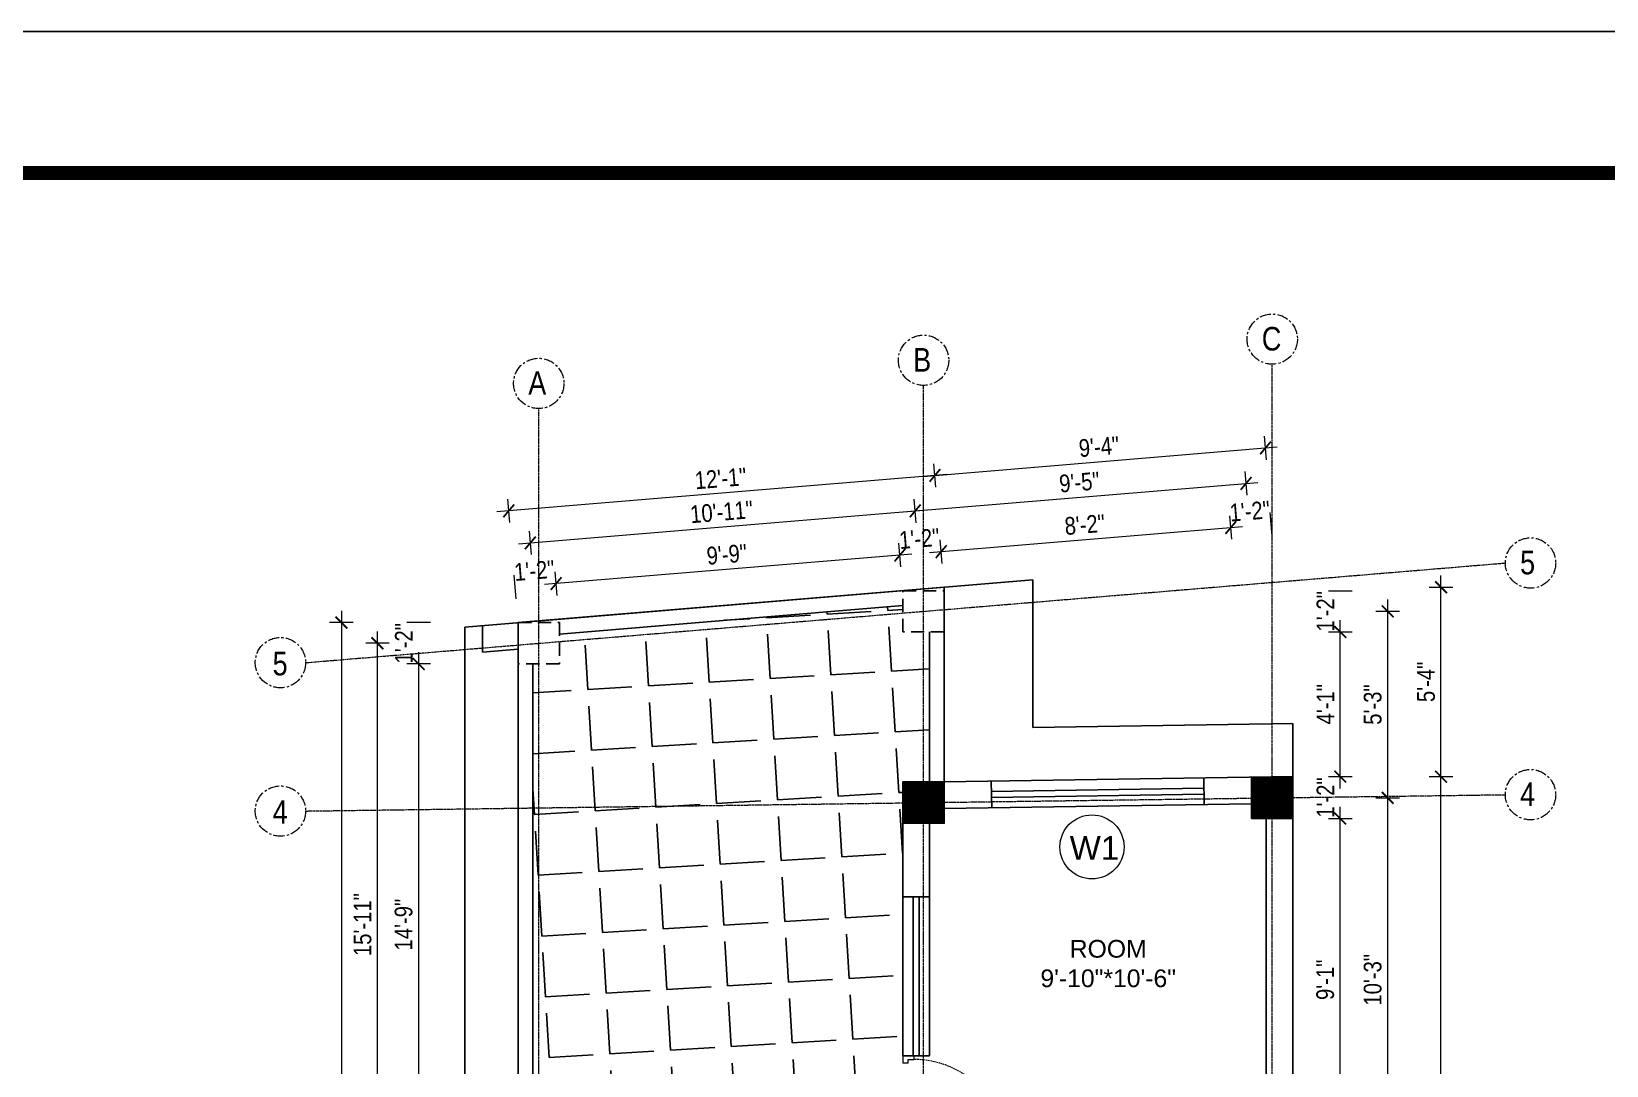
# Model space of a CAD drawing. Header units: inches. Extents: x -5058079 to -5054904, y -3262045 to -3259800.
# Drawn here: x -5056048 to -5055514, y -3260150 to -3259800 of the extents above; entities that cross this region are included whole.
import ezdxf

# ---------------------------------------------------------------- set-up
doc = ezdxf.new("R2010")
doc.units = ezdxf.units.IN
doc.header["$LTSCALE"] = 2
doc.header["$MEASUREMENT"] = 0
doc.header["$PDMODE"] = 34
doc.linetypes.add('CENTER', pattern=[2, 1.25, -0.25, 0.25, -0.25])
doc.linetypes.add('HIDDEN', pattern=[0.375, 0.25, -0.125])
doc.layers.get('0').update_dxf_attribs({"linetype": 'CONTINUOUS'})
doc.layers.get('DEFPOINTS').update_dxf_attribs({"color": 141, "linetype": 'CONTINUOUS'})
doc.layers.add('A-Hatch', color=7, linetype='CONTINUOUS')
for name, color, linetype, lineweight in [('Annotate-Lite.w', 177, 'CONTINUOUS', 9), ('Annotations-Bold.w', 177, 'CONTINUOUS', 13), ('DIM 1-100', 4, 'CONTINUOUS', 13), ('Door-Window.w', 4, 'CONTINUOUS', 15), ('TEXT', 181, 'CONTINUOUS', 25)]:
    doc.layers.add(name, color=color, linetype=linetype, lineweight=lineweight)
doc.styles.add('ARAIL', font='ARIALN.TTF')
doc.styles.add('arial.', font='arial.ttf')
doc.styles.add('gaurav', font='arial.ttf')
doc.styles.get("Standard").update_dxf_attribs({"font": 'ARIALN.TTF'})
doc.dimstyles.new('1 by 96', dxfattribs={"dimtxt": 6, "dimasz": 4, "dimexe": 4, "dimexo": 4, "dimgap": 2, "dimtad": 1, "dimdec": 0, "dimzin": 0, "dimdsep": 46, "dimlunit": 4, "dimtxsty": 'Standard', "dimblk": 'ARCHTICK', "dimcen": 0, "dimdle": 4, "dimadec": 0, "dimazin": 0, "dimtfac": 1, "dimtdec": 0, "dimtix": 1, "dimtofl": 0, "dimtmove": 1, "dimatfit": 3, "dimldrblk": 'ARCHTICK', "dimfxl": 4, "dimfxlon": 1, "dimtolj": 1, "dimtzin": 0, "dimlwd": -1, "dimlwe": -1, "dimarcsym": 0})

# ---------------------------------------------------------------- blocks, each defined once
blk = doc.blocks.new('3-0')
at = {"ltscale": 3}
for p, q in [((11063.05, 10097.68), (11065.97, 10099.9)), ((11063.05, 10097.68), (11064.53, 10095.73)), ((11065.99, 10096.84), (11064.53, 10095.73)), ((11065.25, 10097.81), (11066.71, 10098.92)), ((11065.99, 10096.84), (11065.25, 10097.81)), ((11065.97, 10099.9), (11066.71, 10098.92)), ((11085.5, 10074.13), (11110.32, 10092.96)), ((11086.24, 10073.15), (11111.05, 10091.97)), ((11111.05, 10091.97), (11110.32, 10092.96)), ((11084.04, 10073.02), (11082.57, 10071.91)), ((11082.57, 10071.91), (11084.79, 10068.98)), ((11084.04, 10073.02), (11084.78, 10072.04)), ((11084.78, 10072.04), (11086.24, 10073.15)), ((11084.79, 10068.98), (11087.72, 10071.2)), ((11086.24, 10073.15), (11085.5, 10074.13)), ((11087.72, 10071.2), (11086.24, 10073.15))]:
    blk.add_line(p, q, dxfattribs=at)
at = {"layer": 'Door-Window.w', "color": 9, "linetype": 'HIDDEN', "lineweight": 18}
blk.add_arc((11085.5, 10074.13), 31.16, 37.1906, 127.1465, dxfattribs=at)
blk = doc.blocks.new('_ArchTick')
at = {"color": 0, "linetype": 'ByBlock', "const_width": 0.15}
blk.add_lwpolyline([(-0.5, -0.5), (0.5, 0.5)], dxfattribs=at)
blk = doc.blocks.new('*D2179')
at = {"layer": 'DEFPOINTS', "color": 0, "ltscale": 0.5, "transparency": 16777216}
for p in [(-5055886.37, -3259962.34), (-5055738.8, -3259988.24), (-5055883.22, -3260000.25)]:
    blk.add_point(p, dxfattribs=at)
at = {"layer": 'DIM 1-100', "color": 0, "ltscale": 0.5, "transparency": 16777216}
for p, q in [((-5055741.62, -3259954.32), (-5055742.28, -3259946.35)), ((-5055737.96, -3259950), (-5055890.36, -3259962.67)), ((-5055886.04, -3259966.32), (-5055886.71, -3259958.35))]:
    blk.add_line(p, q, dxfattribs=at)
at = {"layer": 'DIM 1-100', "color": 0, "ltscale": 0.5, "transparency": 16777216, "xscale": 4, "yscale": 4, "zscale": 4}
for p, rotation in [((-5055741.95, -3259950.33), 4.751526985374808), ((-5055886.37, -3259962.34), 184.7515269853748)]:
    blk.add_blockref('_ArchTick', p, dxfattribs=dict(at, rotation=rotation))
at = {"layer": 'DIM 1-100', "color": 0, "ltscale": 0.5, "transparency": 16777216, "insert": (-5055814.58, -3259951.34), "char_height": 6, "attachment_point": 5, "rotation": 4.7515}
blk.add_mtext('\\A1;12\'-1"', dxfattribs=at)
blk = doc.blocks.new('*D2180')
at = {"layer": 'DEFPOINTS', "color": 0, "ltscale": 0.5, "transparency": 16777216}
for p in [(-5055739.8, -3259976.16), (-5055752.8, -3259989.41), (-5055738.8, -3259988.24)]:
    blk.add_point(p, dxfattribs=at)
at = {"layer": 'DIM 1-100', "color": 0, "ltscale": 0.5, "transparency": 16777216}
for p, q in [((-5055753.47, -3259981.31), (-5055754.13, -3259973.34)), ((-5055739.47, -3259980.15), (-5055740.13, -3259972.18))]:
    blk.add_line(p, q, dxfattribs=at)
at = {"layer": 'DIM 1-100', "color": 0, "ltscale": 0.5, "transparency": 16777216, "insert": (-5055747.22, -3259971.75), "char_height": 6, "attachment_point": 5, "rotation": 4.7515}
blk.add_mtext('\\A1;1\'-2"', dxfattribs=at)
blk = doc.blocks.new('*D2181')
at = {"layer": 'DEFPOINTS', "color": 0, "ltscale": 0.5, "transparency": 16777216}
for p in [(-5055870.32, -3259987.01), (-5055752.8, -3259989.41), (-5055869.22, -3260000.25)]:
    blk.add_point(p, dxfattribs=at)
at = {"layer": 'DIM 1-100', "color": 0, "ltscale": 0.5, "transparency": 16777216}
for p, q in [((-5055753.47, -3259981.31), (-5055754.13, -3259973.34)), ((-5055749.82, -3259976.99), (-5055874.31, -3259987.34)), ((-5055869.99, -3259991), (-5055870.65, -3259983.02))]:
    blk.add_line(p, q, dxfattribs=at)
at = {"layer": 'DIM 1-100', "color": 0, "ltscale": 0.5, "transparency": 16777216, "xscale": 4, "yscale": 4, "zscale": 4}
for p, rotation in [((-5055753.8, -3259977.33), 4.751526985444592), ((-5055870.32, -3259987.01), 184.7515269854446)]:
    blk.add_blockref('_ArchTick', p, dxfattribs=dict(at, rotation=rotation))
at = {"layer": 'DIM 1-100', "color": 0, "ltscale": 0.5, "transparency": 16777216, "insert": (-5055812.48, -3259977.12), "char_height": 6, "attachment_point": 5, "rotation": 4.7515}
blk.add_mtext('\\A1;9\'-9"', dxfattribs=at)
blk = doc.blocks.new('*D2182')
at = {"layer": 'DEFPOINTS', "color": 0, "ltscale": 0.5, "transparency": 16777216}
for p in [(-5055884.23, -3259988.17), (-5055883.22, -3260000.25), (-5055869.22, -3260000.25)]:
    blk.add_point(p, dxfattribs=at)
at = {"layer": 'DIM 1-100', "color": 0, "ltscale": 0.5, "transparency": 16777216}
for p, q in [((-5055883.9, -3259992.15), (-5055884.56, -3259984.18)), ((-5055869.99, -3259991), (-5055870.65, -3259983.02))]:
    blk.add_line(p, q, dxfattribs=at)
at = {"layer": 'DIM 1-100', "color": 0, "ltscale": 0.5, "transparency": 16777216, "insert": (-5055877.69, -3259982.59), "char_height": 6, "attachment_point": 5, "rotation": 4.7515}
blk.add_mtext('\\A1;1\'-2"', dxfattribs=at)
blk = doc.blocks.new('*D2183')
at = {"layer": 'DEFPOINTS', "color": 0, "ltscale": 0.5, "transparency": 16777216}
for p in [(-5055748.63, -3259962.36), (-5055745.8, -3259996.41), (-5055876.22, -3260007.25)]:
    blk.add_point(p, dxfattribs=at)
at = {"layer": 'DIM 1-100', "color": 0, "ltscale": 0.5, "transparency": 16777216}
for p, q in [((-5055883.04, -3259973.53), (-5055744.64, -3259962.03)), ((-5055748.3, -3259966.35), (-5055748.96, -3259958.37)), ((-5055878.72, -3259977.19), (-5055879.38, -3259969.21))]:
    blk.add_line(p, q, dxfattribs=at)
at = {"layer": 'DIM 1-100', "color": 0, "ltscale": 0.5, "transparency": 16777216, "xscale": 4, "yscale": 4, "zscale": 4}
for p, rotation in [((-5055748.63, -3259962.36), 4.751526985461142), ((-5055879.05, -3259973.2), 184.7515269854611)]:
    blk.add_blockref('_ArchTick', p, dxfattribs=dict(at, rotation=rotation))
at = {"layer": 'DIM 1-100', "color": 0, "ltscale": 0.5, "transparency": 16777216, "insert": (-5055814.26, -3259962.73), "char_height": 6, "attachment_point": 5, "rotation": 4.7515}
blk.add_mtext('\\A1;10\'-11"', dxfattribs=at)
blk = doc.blocks.new('*D2184')
at = {"layer": 'DEFPOINTS', "color": 0, "ltscale": 0.5, "transparency": 16777216}
for p in [(-5055883.22, -3260000.25), (-5055916.93, -3260014.25), (-5055883.22, -3260014.25)]:
    blk.add_point(p, dxfattribs=at)
at = {"layer": 'DIM 1-100', "color": 0, "ltscale": 0.5, "transparency": 16777216}
for p, q in [((-5055912.93, -3260000.25), (-5055920.93, -3260000.25)), ((-5055912.93, -3260014.25), (-5055920.93, -3260014.25))]:
    blk.add_line(p, q, dxfattribs=at)
at = {"layer": 'DIM 1-100', "color": 0, "ltscale": 0.5, "transparency": 16777216, "insert": (-5055921.94, -3260007.25), "char_height": 6, "attachment_point": 5, "rotation": 90}
blk.add_mtext('\\A1;1\'-2"', dxfattribs=at)
blk = doc.blocks.new('*D2185')
at = {"layer": 'DEFPOINTS', "color": 0, "ltscale": 0.5, "transparency": 16777216}
for p in [(-5055883.22, -3260014.25), (-5055916.93, -3260191.04), (-5055883.22, -3260191.04)]:
    blk.add_point(p, dxfattribs=at)
at = {"layer": 'DIM 1-100', "color": 0, "ltscale": 0.5, "transparency": 16777216}
for p, q in [((-5055916.93, -3260010.25), (-5055916.93, -3260195.04)), ((-5055912.93, -3260014.25), (-5055920.93, -3260014.25)), ((-5055912.93, -3260191.04), (-5055920.93, -3260191.04))]:
    blk.add_line(p, q, dxfattribs=at)
at = {"layer": 'DIM 1-100', "color": 0, "ltscale": 0.5, "transparency": 16777216, "xscale": 4, "yscale": 4, "zscale": 4}
for p, rotation in [((-5055916.93, -3260014.25), 90), ((-5055916.93, -3260191.04), 270)]:
    blk.add_blockref('_ArchTick', p, dxfattribs=dict(at, rotation=rotation))
at = {"layer": 'DIM 1-100', "color": 0, "ltscale": 0.5, "transparency": 16777216, "insert": (-5055921.99, -3260102.64), "char_height": 6, "attachment_point": 5, "rotation": 90}
blk.add_mtext('\\A1;14\'-9"', dxfattribs=at)
blk = doc.blocks.new('*D2193')
at = {"layer": 'DEFPOINTS', "color": 0, "ltscale": 0.5, "transparency": 16777216}
for p in [(-5055930.86, -3260007.25), (-5055876.22, -3260007.25), (-5055876.22, -3260198.04)]:
    blk.add_point(p, dxfattribs=at)
at = {"layer": 'DIM 1-100', "color": 0, "ltscale": 0.5, "transparency": 16777216}
for p, q in [((-5055930.86, -3260202.04), (-5055930.86, -3260003.25)), ((-5055926.86, -3260007.25), (-5055934.86, -3260007.25)), ((-5055926.86, -3260198.04), (-5055934.86, -3260198.04))]:
    blk.add_line(p, q, dxfattribs=at)
at = {"layer": 'DIM 1-100', "color": 0, "ltscale": 0.5, "transparency": 16777216, "xscale": 4, "yscale": 4, "zscale": 4}
for p, rotation in [((-5055930.86, -3260007.25), 90), ((-5055930.86, -3260198.04), 270)]:
    blk.add_blockref('_ArchTick', p, dxfattribs=dict(at, rotation=rotation))
at = {"layer": 'DIM 1-100', "color": 0, "ltscale": 0.5, "transparency": 16777216, "insert": (-5055935.92, -3260102.64), "char_height": 6, "attachment_point": 5, "rotation": 90}
blk.add_mtext('\\A1;15\'-11"', dxfattribs=at)
blk = doc.blocks.new('*D2194')
at = {"layer": 'DEFPOINTS', "color": 0, "ltscale": 0.5, "transparency": 16777216}
for p in [(-5055883.22, -3260000.25), (-5055943.07, -3260434.3), (-5055883.22, -3260434.3)]:
    blk.add_point(p, dxfattribs=at)
at = {"layer": 'DIM 1-100', "color": 0, "ltscale": 0.5, "transparency": 16777216}
for p, q in [((-5055939.07, -3260000.25), (-5055947.07, -3260000.25)), ((-5055943.07, -3259996.25), (-5055943.07, -3260438.3)), ((-5055939.07, -3260434.3), (-5055947.07, -3260434.3))]:
    blk.add_line(p, q, dxfattribs=at)
at = {"layer": 'DIM 1-100', "color": 0, "ltscale": 0.5, "transparency": 16777216, "xscale": 4, "yscale": 4, "zscale": 4}
for p, rotation in [((-5055943.07, -3260000.25), 90), ((-5055943.07, -3260434.3), 270)]:
    blk.add_blockref('_ArchTick', p, dxfattribs=dict(at, rotation=rotation))
at = {"layer": 'DIM 1-100', "color": 0, "ltscale": 0.5, "transparency": 16777216, "insert": (-5055948.13, -3260217.27), "char_height": 6, "attachment_point": 5, "rotation": 90}
blk.add_mtext('\\A1;36\'-2"', dxfattribs=at)
blk = doc.blocks.new('*D2208')
at = {"layer": 'DEFPOINTS', "color": 0, "ltscale": 0.5, "transparency": 16777216}
for p in [(-5055620.64, -3260066.65), (-5055604.59, -3260066.65), (-5055620.64, -3260176.02)]:
    blk.add_point(p, dxfattribs=at)
at = {"layer": 'DIM 1-100', "color": 0, "ltscale": 0.5, "transparency": 16777216}
for p, q in [((-5055604.59, -3260180.02), (-5055604.59, -3260062.65)), ((-5055608.59, -3260066.65), (-5055600.59, -3260066.65)), ((-5055608.59, -3260176.02), (-5055600.59, -3260176.02))]:
    blk.add_line(p, q, dxfattribs=at)
at = {"layer": 'DIM 1-100', "color": 0, "ltscale": 0.5, "transparency": 16777216, "xscale": 4, "yscale": 4, "zscale": 4}
for p, rotation in [((-5055604.59, -3260066.65), 90), ((-5055604.59, -3260176.02), 270)]:
    blk.add_blockref('_ArchTick', p, dxfattribs=dict(at, rotation=rotation))
at = {"layer": 'DIM 1-100', "color": 0, "ltscale": 0.5, "transparency": 16777216, "insert": (-5055609.66, -3260121.34), "char_height": 6, "attachment_point": 5, "rotation": 90}
blk.add_mtext('\\A1;9\'-1"', dxfattribs=at)
blk = doc.blocks.new('*D2209')
at = {"layer": 'DEFPOINTS', "color": 0, "ltscale": 0.5, "transparency": 16777216}
for p in [(-5055620.86, -3260052.44), (-5055604.59, -3260052.44), (-5055620.64, -3260066.65)]:
    blk.add_point(p, dxfattribs=at)
at = {"layer": 'DIM 1-100', "color": 0, "ltscale": 0.5, "transparency": 16777216}
for p, q in [((-5055608.59, -3260052.44), (-5055600.59, -3260052.44)), ((-5055608.59, -3260066.65), (-5055600.59, -3260066.65))]:
    blk.add_line(p, q, dxfattribs=at)
at = {"layer": 'DIM 1-100', "color": 0, "ltscale": 0.5, "transparency": 16777216, "insert": (-5055609.6, -3260059.55), "char_height": 6, "attachment_point": 5, "rotation": 90}
blk.add_mtext('\\A1;1\'-2"', dxfattribs=at)
blk = doc.blocks.new('*D2210')
at = {"layer": 'DEFPOINTS', "color": 0, "ltscale": 0.5, "transparency": 16777216}
for p in [(-5055738.8, -3260003.41), (-5055604.59, -3260003.41), (-5055620.86, -3260052.44)]:
    blk.add_point(p, dxfattribs=at)
at = {"layer": 'DIM 1-100', "color": 0, "ltscale": 0.5, "transparency": 16777216}
for p, q in [((-5055604.59, -3260056.44), (-5055604.59, -3259999.41)), ((-5055608.59, -3260003.41), (-5055600.59, -3260003.41)), ((-5055608.59, -3260052.44), (-5055600.59, -3260052.44))]:
    blk.add_line(p, q, dxfattribs=at)
at = {"layer": 'DIM 1-100', "color": 0, "ltscale": 0.5, "transparency": 16777216, "xscale": 4, "yscale": 4, "zscale": 4}
for p, rotation in [((-5055604.59, -3260003.41), 90), ((-5055604.59, -3260052.44), 270)]:
    blk.add_blockref('_ArchTick', p, dxfattribs=dict(at, rotation=rotation))
at = {"layer": 'DIM 1-100', "color": 0, "ltscale": 0.5, "transparency": 16777216, "insert": (-5055609.6, -3260027.92), "char_height": 6, "attachment_point": 5, "rotation": 90}
blk.add_mtext('\\A1;4\'-1"', dxfattribs=at)
blk = doc.blocks.new('*D2211')
at = {"layer": 'DEFPOINTS', "color": 0, "ltscale": 0.5, "transparency": 16777216}
for p in [(-5055738.8, -3259989.41), (-5055604.59, -3259989.41), (-5055738.8, -3260003.41)]:
    blk.add_point(p, dxfattribs=at)
at = {"layer": 'DIM 1-100', "color": 0, "ltscale": 0.5, "transparency": 16777216}
for p, q in [((-5055608.59, -3259989.41), (-5055600.59, -3259989.41)), ((-5055608.59, -3260003.41), (-5055600.59, -3260003.41))]:
    blk.add_line(p, q, dxfattribs=at)
at = {"layer": 'DIM 1-100', "color": 0, "ltscale": 0.5, "transparency": 16777216, "insert": (-5055609.6, -3259996.41), "char_height": 6, "attachment_point": 5, "rotation": 90}
blk.add_mtext('\\A1;1\'-2"', dxfattribs=at)
blk = doc.blocks.new('*D2214')
at = {"layer": 'DEFPOINTS', "color": 0, "ltscale": 0.5, "transparency": 16777216}
for p in [(-5055627.64, -3260059.65), (-5055588.51, -3260059.65), (-5055627.65, -3260183.02)]:
    blk.add_point(p, dxfattribs=at)
at = {"layer": 'DIM 1-100', "color": 0, "ltscale": 0.5, "transparency": 16777216}
for p, q in [((-5055588.51, -3260187.02), (-5055588.51, -3260055.65)), ((-5055592.51, -3260059.65), (-5055584.51, -3260059.65)), ((-5055592.51, -3260183.02), (-5055584.51, -3260183.02))]:
    blk.add_line(p, q, dxfattribs=at)
at = {"layer": 'DIM 1-100', "color": 0, "ltscale": 0.5, "transparency": 16777216, "xscale": 4, "yscale": 4, "zscale": 4}
for p, rotation in [((-5055588.51, -3260059.65), 90), ((-5055588.51, -3260183.02), 270)]:
    blk.add_blockref('_ArchTick', p, dxfattribs=dict(at, rotation=rotation))
at = {"layer": 'DIM 1-100', "color": 0, "ltscale": 0.5, "transparency": 16777216, "insert": (-5055593.57, -3260121.34), "char_height": 6, "attachment_point": 5, "rotation": 90}
blk.add_mtext('\\A1;10\'-3"', dxfattribs=at)
blk = doc.blocks.new('*D2215')
at = {"layer": 'DEFPOINTS', "color": 0, "ltscale": 0.5, "transparency": 16777216}
for p in [(-5055745.8, -3259996.41), (-5055588.51, -3259996.41), (-5055627.64, -3260059.65)]:
    blk.add_point(p, dxfattribs=at)
at = {"layer": 'DIM 1-100', "color": 0, "ltscale": 0.5, "transparency": 16777216}
for p, q in [((-5055588.51, -3260063.65), (-5055588.51, -3259992.41)), ((-5055592.51, -3259996.41), (-5055584.51, -3259996.41)), ((-5055592.51, -3260059.65), (-5055584.51, -3260059.65))]:
    blk.add_line(p, q, dxfattribs=at)
at = {"layer": 'DIM 1-100', "color": 0, "ltscale": 0.5, "transparency": 16777216, "xscale": 4, "yscale": 4, "zscale": 4}
for p, rotation in [((-5055588.51, -3259996.41), 90), ((-5055588.51, -3260059.65), 270)]:
    blk.add_blockref('_ArchTick', p, dxfattribs=dict(at, rotation=rotation))
at = {"layer": 'DIM 1-100', "color": 0, "ltscale": 0.5, "transparency": 16777216, "insert": (-5055593.57, -3260028.03), "char_height": 6, "attachment_point": 5, "rotation": 90}
blk.add_mtext('\\A1;5\'-3"', dxfattribs=at)
blk = doc.blocks.new('*D2216')
at = {"layer": 'DEFPOINTS', "color": 0, "ltscale": 0.5, "transparency": 16777216}
for p in [(-5055620.64, -3260052.44), (-5055570.44, -3260052.44), (-5055620.64, -3260418.44)]:
    blk.add_point(p, dxfattribs=at)
at = {"layer": 'DIM 1-100', "color": 0, "ltscale": 0.5, "transparency": 16777216}
for p, q in [((-5055574.44, -3260052.44), (-5055566.44, -3260052.44)), ((-5055570.44, -3260422.44), (-5055570.44, -3260048.44)), ((-5055574.44, -3260418.44), (-5055566.44, -3260418.44))]:
    blk.add_line(p, q, dxfattribs=at)
at = {"layer": 'DIM 1-100', "color": 0, "ltscale": 0.5, "transparency": 16777216, "xscale": 4, "yscale": 4, "zscale": 4}
for p, rotation in [((-5055570.44, -3260052.44), 90), ((-5055570.44, -3260418.44), 270)]:
    blk.add_blockref('_ArchTick', p, dxfattribs=dict(at, rotation=rotation))
at = {"layer": 'DIM 1-100', "color": 0, "ltscale": 0.5, "transparency": 16777216, "insert": (-5055575.5, -3260235.44), "char_height": 6, "attachment_point": 5, "rotation": 90}
blk.add_mtext('\\A1;30\'-6"', dxfattribs=at)
blk = doc.blocks.new('*D2217')
at = {"layer": 'DEFPOINTS', "color": 0, "ltscale": 0.5, "transparency": 16777216}
for p in [(-5055738.8, -3259988.24), (-5055570.44, -3259988.24), (-5055620.64, -3260052.44)]:
    blk.add_point(p, dxfattribs=at)
at = {"layer": 'DIM 1-100', "color": 0, "ltscale": 0.5, "transparency": 16777216}
for p, q in [((-5055570.44, -3260056.44), (-5055570.44, -3259984.24)), ((-5055574.44, -3259988.24), (-5055566.44, -3259988.24)), ((-5055574.44, -3260052.44), (-5055566.44, -3260052.44))]:
    blk.add_line(p, q, dxfattribs=at)
at = {"layer": 'DIM 1-100', "color": 0, "ltscale": 0.5, "transparency": 16777216, "xscale": 4, "yscale": 4, "zscale": 4}
for p, rotation in [((-5055570.44, -3259988.24), 90), ((-5055570.44, -3260052.44), 270)]:
    blk.add_blockref('_ArchTick', p, dxfattribs=dict(at, rotation=rotation))
at = {"layer": 'DIM 1-100', "color": 0, "ltscale": 0.5, "transparency": 16777216, "insert": (-5055575.49, -3260020.34), "char_height": 6, "attachment_point": 5, "rotation": 90}
blk.add_mtext('\\A1;5\'-4"', dxfattribs=at)
blk = doc.blocks.new('*D2218')
at = {"layer": 'DEFPOINTS', "color": 0, "ltscale": 0.5, "transparency": 16777216}
for p in [(-5055641.67, -3259968.01), (-5055738.8, -3259988.24), (-5055634.64, -3260052.65)]:
    blk.add_point(p, dxfattribs=at)
at = {"layer": 'DIM 1-100', "color": 0, "ltscale": 0.5, "transparency": 16777216}
for p, q in [((-5055743.79, -3259976.49), (-5055637.69, -3259967.67)), ((-5055641.34, -3259971.99), (-5055642, -3259964.02)), ((-5055739.47, -3259980.15), (-5055740.13, -3259972.18))]:
    blk.add_line(p, q, dxfattribs=at)
at = {"layer": 'DIM 1-100', "color": 0, "ltscale": 0.5, "transparency": 16777216, "xscale": 4, "yscale": 4, "zscale": 4}
for p, rotation in [((-5055641.67, -3259968.01), 4.751526985444628), ((-5055739.8, -3259976.16), 184.7515269854446)]:
    blk.add_blockref('_ArchTick', p, dxfattribs=dict(at, rotation=rotation))
at = {"layer": 'DIM 1-100', "color": 0, "ltscale": 0.5, "transparency": 16777216, "insert": (-5055691.16, -3259967.04), "char_height": 6, "attachment_point": 5, "rotation": 4.7515}
blk.add_mtext('\\A1;8\'-2"', dxfattribs=at)
blk = doc.blocks.new('*D2219')
at = {"layer": 'DEFPOINTS', "color": 0, "ltscale": 0.5, "transparency": 16777216}
for p in [(-5055627.97, -3259966.87), (-5055634.64, -3260052.65), (-5055620.86, -3260052.44)]:
    blk.add_point(p, dxfattribs=at)
at = {"layer": 'DIM 1-100', "color": 0, "ltscale": 0.5, "transparency": 16777216}
for p, q in [((-5055627.64, -3259970.85), (-5055628.3, -3259962.88)), ((-5055641.34, -3259971.99), (-5055642, -3259964.02))]:
    blk.add_line(p, q, dxfattribs=at)
at = {"layer": 'DIM 1-100', "color": 0, "ltscale": 0.5, "transparency": 16777216, "insert": (-5055635.24, -3259962.44), "char_height": 6, "attachment_point": 5, "rotation": 4.7515}
blk.add_mtext('\\A1;1\'-2"', dxfattribs=at)
blk = doc.blocks.new('*D2220')
at = {"layer": 'DEFPOINTS', "color": 0, "ltscale": 0.5, "transparency": 16777216}
for p in [(-5055636.5, -3259953.04), (-5055745.8, -3259996.41), (-5055627.64, -3260059.65)]:
    blk.add_point(p, dxfattribs=at)
at = {"layer": 'DIM 1-100', "color": 0, "ltscale": 0.5, "transparency": 16777216}
for p, q in [((-5055636.17, -3259957.02), (-5055636.83, -3259949.05)), ((-5055752.61, -3259962.69), (-5055632.51, -3259952.71)), ((-5055748.3, -3259966.35), (-5055748.96, -3259958.37))]:
    blk.add_line(p, q, dxfattribs=at)
at = {"layer": 'DIM 1-100', "color": 0, "ltscale": 0.5, "transparency": 16777216, "xscale": 4, "yscale": 4, "zscale": 4}
for p, rotation in [((-5055636.5, -3259953.04), 4.751526985444628), ((-5055748.63, -3259962.36), 184.7515269854446)]:
    blk.add_blockref('_ArchTick', p, dxfattribs=dict(at, rotation=rotation))
at = {"layer": 'DIM 1-100', "color": 0, "ltscale": 0.5, "transparency": 16777216, "insert": (-5055692.98, -3259952.65), "char_height": 6, "attachment_point": 5, "rotation": 4.7515}
blk.add_mtext('\\A1;9\'-5"', dxfattribs=at)
blk = doc.blocks.new('*D2221')
at = {"layer": 'DEFPOINTS', "color": 0, "ltscale": 0.5, "transparency": 16777216}
for p in [(-5055629.92, -3259941.02), (-5055738.8, -3259988.24), (-5055620.64, -3260052.65)]:
    blk.add_point(p, dxfattribs=at)
at = {"layer": 'DIM 1-100', "color": 0, "ltscale": 0.5, "transparency": 16777216}
for p, q in [((-5055745.94, -3259950.66), (-5055625.93, -3259940.69)), ((-5055629.58, -3259945.01), (-5055630.25, -3259937.03)), ((-5055741.62, -3259954.32), (-5055742.28, -3259946.35))]:
    blk.add_line(p, q, dxfattribs=at)
at = {"layer": 'DIM 1-100', "color": 0, "ltscale": 0.5, "transparency": 16777216, "xscale": 4, "yscale": 4, "zscale": 4}
for p, rotation in [((-5055629.92, -3259941.02), 4.75152698539276), ((-5055741.95, -3259950.33), 184.7515269853927)]:
    blk.add_blockref('_ArchTick', p, dxfattribs=dict(at, rotation=rotation))
at = {"layer": 'DIM 1-100', "color": 0, "ltscale": 0.5, "transparency": 16777216, "insert": (-5055686.35, -3259940.63), "char_height": 6, "attachment_point": 5, "rotation": 4.7515}
blk.add_mtext('\\A1;9\'-4"', dxfattribs=at)

msp = doc.modelspace()

# ---------------------------------------------------------------- hatches: boundary and pattern name
at = {"layer": 'A-Hatch', "ltscale": 0.5}
h = msp.add_hatch(dxfattribs=at)
h.set_pattern_fill('ANGLE', color=256, scale=75, angle=3.4571)
h.set_pattern_definition([(3.45713447, (-7149.754, -4402.163), (-1.243724074, 20.587466465), [15, -5.625]), (93.45713447, (-7149.754, -4402.163), (-20.587466465, -1.243724074), [15, -5.625])])
edge = h.paths.add_edge_path()
edge.add_line((-5055752.8, -3260054.26), (-5055743.8, -3260054.26))
edge.add_line((-5055743.8, -3260054.26), (-5055743.8, -3260003.41))
edge.add_line((-5055743.8, -3260003.41), (-5055752.8, -3260003.41))
edge.add_line((-5055752.8, -3260003.41), (-5055752.8, -3259994.42))
edge.add_line((-5055752.8, -3259994.42), (-5055869.22, -3260004.1))
edge.add_line((-5055869.22, -3260004.1), (-5055869.22, -3260014.25))
edge.add_line((-5055869.22, -3260014.25), (-5055878.22, -3260014.25))
edge.add_line((-5055878.22, -3260014.25), (-5055878.22, -3260191.04))
edge.add_line((-5055878.22, -3260191.04), (-5055869.22, -3260191.04))
edge.add_line((-5055869.22, -3260191.04), (-5055869.22, -3260205.04))
edge.add_line((-5055869.22, -3260205.04), (-5055878.22, -3260205.04))
edge.add_line((-5055878.22, -3260205.04), (-5055878.22, -3260326.29))
edge.add_line((-5055878.22, -3260326.29), (-5055869.22, -3260326.29))
edge.add_line((-5055869.22, -3260326.29), (-5055869.22, -3260340.29))
edge.add_line((-5055869.22, -3260340.29), (-5055878.22, -3260340.29))
edge.add_line((-5055878.22, -3260340.29), (-5055878.22, -3260419.46))
edge.add_line((-5055878.22, -3260419.46), (-5055869.22, -3260419.46))
edge.add_line((-5055869.22, -3260419.46), (-5055869.22, -3260428.45))
edge.add_line((-5055869.22, -3260428.45), (-5055752.8, -3260421.44))
edge.add_line((-5055752.8, -3260421.44), (-5055752.8, -3260411.61))
edge.add_line((-5055752.8, -3260411.61), (-5055752.8, -3260409.15))
edge.add_line((-5055752.8, -3260409.15), (-5055778.6, -3260409.14))
edge.add_line((-5055778.6, -3260409.14), (-5055778.62, -3260407.91))
edge.add_ellipse((-5055747.47, -3260407.93), major_axis=(24.85, 18.79), ratio=1, start_angle=62.763, end_angle=142.875, ccw=False)
edge.add_line((-5055752.8, -3260377.24), (-5055752.8, -3260200.83))
edge.add_line((-5055752.8, -3260200.83), (-5055752.8, -3260200.83))
edge.add_line((-5055752.8, -3260200.83), (-5055752.8, -3260197.16))
edge.add_line((-5055752.8, -3260197.16), (-5055752.8, -3260183.16))
edge.add_line((-5055752.8, -3260183.16), (-5055752.8, -3260179.49))
edge.add_line((-5055752.8, -3260179.49), (-5055752.8, -3260054.26))
h.paths.add_polyline_path([(-5055836.48, -3260242.26), (-5055793.43, -3260242.26), (-5055793.43, -3260219.8), (-5055836.48, -3260219.8)], flags=24)
h = msp.add_hatch(dxfattribs=at)
h.set_pattern_fill('ANSI31', color=256)
h.set_pattern_definition([(45, (35669.07595, -1666.9552), (-0.0883883476483, 0.0883883476483), [])])
h.paths.add_polyline_path([(-5055620.64, -3260052.65), (-5055634.64, -3260052.65), (-5055634.64, -3260066.65), (-5055620.64, -3260066.65)])
h = msp.add_hatch(dxfattribs=at)
h.set_pattern_fill('ANSI31', color=256)
h.set_pattern_definition([(45, (35550.9146, -1668.56713), (-0.0883883476483, 0.0883883476483), [])])
h.paths.add_polyline_path([(-5055738.8, -3260054.26), (-5055752.8, -3260054.26), (-5055752.8, -3260068.26), (-5055738.8, -3260068.26)])

# ---------------------------------------------------------------- linework, layer by layer
at = {"ltscale": 0.5}
for p, q in [((-5055708.8, -3259985.75), (-5055901.22, -3260001.74)), ((-5055738.8, -3259988.24), (-5055883.22, -3260000.25)), ((-5055738.8, -3260054.26), (-5055738.8, -3259988.24)), ((-5055708.8, -3260035.8), (-5055708.8, -3259985.75)), ((-5055752.8, -3259994.42), (-5055869.22, -3260004.1)), ((-5055883.22, -3260000.25), (-5055883.22, -3260434.3)), ((-5055901.22, -3260001.74), (-5055901.22, -3260453.42)), ((-5055895.22, -3260001.25), (-5055895.22, -3260010.28)), ((-5055743.8, -3260054.26), (-5055743.8, -3260003.41)), ((-5055883.22, -3260009.28), (-5055895.22, -3260010.28)), ((-5055878.22, -3260014.25), (-5055878.22, -3260191.04)), ((-5055620.64, -3260034.43), (-5055708.8, -3260035.8)), ((-5055620.64, -3260052.44), (-5055620.64, -3260034.43)), ((-5055620.64, -3260052.44), (-5055738.8, -3260054.26)), ((-5055650.72, -3260061.9), (-5055650.86, -3260052.9)), ((-5055629.64, -3260052.65), (-5055629.64, -3260052.44)), ((-5055620.64, -3260418.44), (-5055620.64, -3260052.44)), ((-5055722.71, -3260063.02), (-5055722.85, -3260054.02)), ((-5055722.8, -3260057.52), (-5055650.81, -3260056.4)), ((-5055722.77, -3260059.52), (-5055650.78, -3260058.4)), ((-5055634.64, -3260061.65), (-5055738.8, -3260063.27)), ((-5055620.5, -3260061.43), (-5055620.64, -3260061.44)), ((-5055752.8, -3260147.16), (-5055752.8, -3260068.26)), ((-5055743.8, -3260147.16), (-5055743.8, -3260068.26)), ((-5055629.64, -3260176.02), (-5055629.64, -3260066.65)), ((-5055743.8, -3260093.16), (-5055752.8, -3260093.16)), ((-5055749.3, -3260147.16), (-5055749.3, -3260093.16)), ((-5055747.3, -3260147.16), (-5055747.3, -3260093.16)), ((-5055743.8, -3260147.16), (-5055752.8, -3260147.16))]:
    msp.add_line(p, q, dxfattribs=at)
msp.add_lwpolyline([(-5058078.7, -3262044.85), (-5058078.7, -3259799.81), (-5054903.9, -3259799.81), (-5054903.9, -3262044.85)], close=True)
at = {"const_width": 4.8}
msp.add_lwpolyline([(-5054951.9, -3261996.85), (-5054951.9, -3259847.81), (-5057934.7, -3259847.81), (-5057934.7, -3261996.85)], close=True, dxfattribs=at)
at = {"linetype": 'HIDDEN', "ltscale": 9}
for points in [[(-5055752.8, -3259989.41), (-5055738.8, -3259989.41), (-5055738.8, -3260003.41), (-5055752.8, -3260003.41)], [(-5055883.22, -3260000.25), (-5055869.22, -3260000.25), (-5055869.22, -3260014.25), (-5055883.22, -3260014.25)]]:
    msp.add_lwpolyline(points, close=True, dxfattribs=at)
at = {"ltscale": 0.5}
for points in [[(-5055634.64, -3260052.65), (-5055620.64, -3260052.65), (-5055620.64, -3260066.65), (-5055634.64, -3260066.65)], [(-5055752.8, -3260054.26), (-5055738.8, -3260054.26), (-5055738.8, -3260068.26), (-5055752.8, -3260068.26)]]:
    msp.add_lwpolyline(points, close=True, dxfattribs=at)
at = {"layer": 'Annotate-Lite.w', "ltscale": 0.005}
msp.add_circle((-5055688.72, -3260076.28), 10.86, dxfattribs=at)
at = {"layer": 'Annotations-Bold.w', "linetype": 'CENTER', "ltscale": 0.3}
for p, q in [((-5055627.64, -3260490.86), (-5055627.64, -3259912.65)), ((-5055745.8, -3260498.03), (-5055745.8, -3259919.82)), ((-5055876.22, -3260505.88), (-5055876.22, -3259927.67)), ((-5055955.22, -3260013.81), (-5055548.64, -3259980.02)), ((-5055955.22, -3260064.12), (-5055548.64, -3260058.57))]:
    msp.add_line(p, q, dxfattribs=at)
at = {"layer": 'Annotations-Bold.w', "linetype": 'CENTER', "ltscale": 1.5}
for centre in [(-5055627.64, -3259904.12), (-5055745.8, -3259911.29), (-5055876.22, -3259919.13), (-5055540.1, -3259980.02), (-5055963.76, -3260013.81), (-5055540.1, -3260058.57), (-5055963.76, -3260064.12)]:
    msp.add_circle(centre, 8.53, dxfattribs=at)

# ---------------------------------------------------------------- block references
at = {"layer": 'Door-Window.w', "linetype": 'ByBlock', "xscale": 0.9997910043702507, "yscale": 0.9997910037636757, "zscale": 0.9997910039624012, "rotation": 322.8475757291008}
msp.add_blockref('3-0', (-5070665.65, -3261513.66), dxfattribs=at)

# ---------------------------------------------------------------- texts
at = {"layer": 'Annotate-Lite.w', "ltscale": 0.005, "insert": (-5055696.27, -3260072.63), "char_height": 8, "attachment_point": 1, "style": 'gaurav'}
msp.add_mtext_dynamic_manual_height_columns('W1', width=8, gutter_width=100, heights=[0], dxfattribs=at)
at = {"layer": 'Annotations-Bold.w', "linetype": 'CENTER', "ltscale": 1.5, "char_height": 8, "attachment_point": 1, "style": 'ARAIL'}
for s, insert in [('C', (-5055631.17, -3259899.98)), ('B', (-5055749.33, -3259907.15)), ('A', (-5055879.76, -3259915)), ('5', (-5055543.64, -3259975.88)), ('5', (-5055966.4, -3260010.14)), ('4', (-5055543.64, -3260054.44)), ('4', (-5055966.4, -3260060.45))]:
    msp.add_mtext_dynamic_manual_height_columns(s, width=6.5393, gutter_width=100, heights=[0], dxfattribs=dict(at, insert=insert))
at = {"layer": 'TEXT', "lineweight": -2, "insert": (-5055683.22, -3260115.87), "char_height": 6, "attachment_point": 5, "style": 'arial.'}
msp.add_mtext_dynamic_manual_height_columns('ROOM\\P9\'-10"*10\'-6"', width=45.7314, gutter_width=30, heights=[0], dxfattribs=at)

# ---------------------------------------------------------------- dimensions: what is measured, and where the dimension line sits
at = {"layer": 'DIM 1-100', "ltscale": 0.5}
for base, p1, p2, angle, picture, middle in [((-5055629.92, -3259941.02), (-5055738.8, -3259988.24), (-5055620.64, -3260052.65), 4.7515, '*D2221', (-5055686.35, -3259940.63)), ((-5055636.5, -3259953.04), (-5055745.8, -3259996.41), (-5055627.64, -3260059.65), 184.7515, '*D2220', (-5055692.98, -3259952.65)), ((-5055641.67, -3259968.01), (-5055738.8, -3259988.24), (-5055634.64, -3260052.65), 184.7515, '*D2218', (-5055691.16, -3259967.04)), ((-5055627.97, -3259966.87), (-5055634.64, -3260052.65), (-5055620.86, -3260052.44), 184.7515, '*D2219', (-5055635.24, -3259962.44)), ((-5055739.8, -3259976.16), (-5055752.8, -3259989.41), (-5055738.8, -3259988.24), 184.7515, '*D2180', (-5055747.22, -3259971.75)), ((-5055870.32, -3259987.01), (-5055752.8, -3259989.41), (-5055869.22, -3260000.25), 184.7515, '*D2181', (-5055812.48, -3259977.12)), ((-5055884.23, -3259988.17), (-5055869.22, -3260000.25), (-5055883.22, -3260000.25), 184.7515, '*D2182', (-5055877.69, -3259982.59)), ((-5055570.44, -3259988.24), (-5055620.64, -3260052.44), (-5055738.8, -3259988.24), 90, '*D2217', (-5055575.49, -3260020.34)), ((-5055604.59, -3259989.41), (-5055738.8, -3260003.41), (-5055738.8, -3259989.41), 90, '*D2211', (-5055609.6, -3259996.41)), ((-5055588.51, -3259996.41), (-5055627.64, -3260059.65), (-5055745.8, -3259996.41), 90, '*D2215', (-5055593.57, -3260028.03)), ((-5055943.07, -3260434.3), (-5055883.22, -3260000.25), (-5055883.22, -3260434.3), 90, '*D2194', (-5055948.13, -3260217.27)), ((-5055916.93, -3260014.25), (-5055883.22, -3260000.25), (-5055883.22, -3260014.25), 90, '*D2184', (-5055921.94, -3260007.25)), ((-5055604.59, -3260003.41), (-5055620.86, -3260052.44), (-5055738.8, -3260003.41), 90, '*D2210', (-5055609.6, -3260027.92)), ((-5055930.86, -3260007.25), (-5055876.22, -3260198.04), (-5055876.22, -3260007.25), 90, '*D2193', (-5055935.92, -3260102.64)), ((-5055916.93, -3260191.04), (-5055883.22, -3260014.25), (-5055883.22, -3260191.04), 90, '*D2185', (-5055921.99, -3260102.64)), ((-5055604.59, -3260052.44), (-5055620.64, -3260066.65), (-5055620.86, -3260052.44), 90, '*D2209', (-5055609.6, -3260059.55)), ((-5055570.44, -3260052.44), (-5055620.64, -3260418.44), (-5055620.64, -3260052.44), 90, '*D2216', (-5055575.5, -3260235.44)), ((-5055588.51, -3260059.65), (-5055627.65, -3260183.02), (-5055627.64, -3260059.65), 90, '*D2214', (-5055593.57, -3260121.34)), ((-5055604.59, -3260066.65), (-5055620.64, -3260176.02), (-5055620.64, -3260066.65), 90, '*D2208', (-5055609.66, -3260121.34))]:
    dim = msp.add_linear_dim(base=base, p1=p1, p2=p2, angle=angle, dimstyle='1 by 96', dxfattribs=at)
    dim.commit()
    dim.dimension.update_dxf_attribs({"geometry": picture, "text_midpoint": middle})
for p1, p2, distance, picture, middle in [((-5055738.8, -3259988.24), (-5055883.22, -3260000.25), -38.04, '*D2179', (-5055814.58, -3259951.34)), ((-5055876.22, -3260007.25), (-5055745.8, -3259996.41), 34.17, '*D2183', (-5055814.26, -3259962.73))]:
    dim = msp.add_aligned_dim(p1=p1, p2=p2, distance=distance, dimstyle='1 by 96', dxfattribs=at)
    dim.commit()
    dim.dimension.update_dxf_attribs({"geometry": picture, "text_midpoint": middle})

doc.saveas('drawing.dxf')
